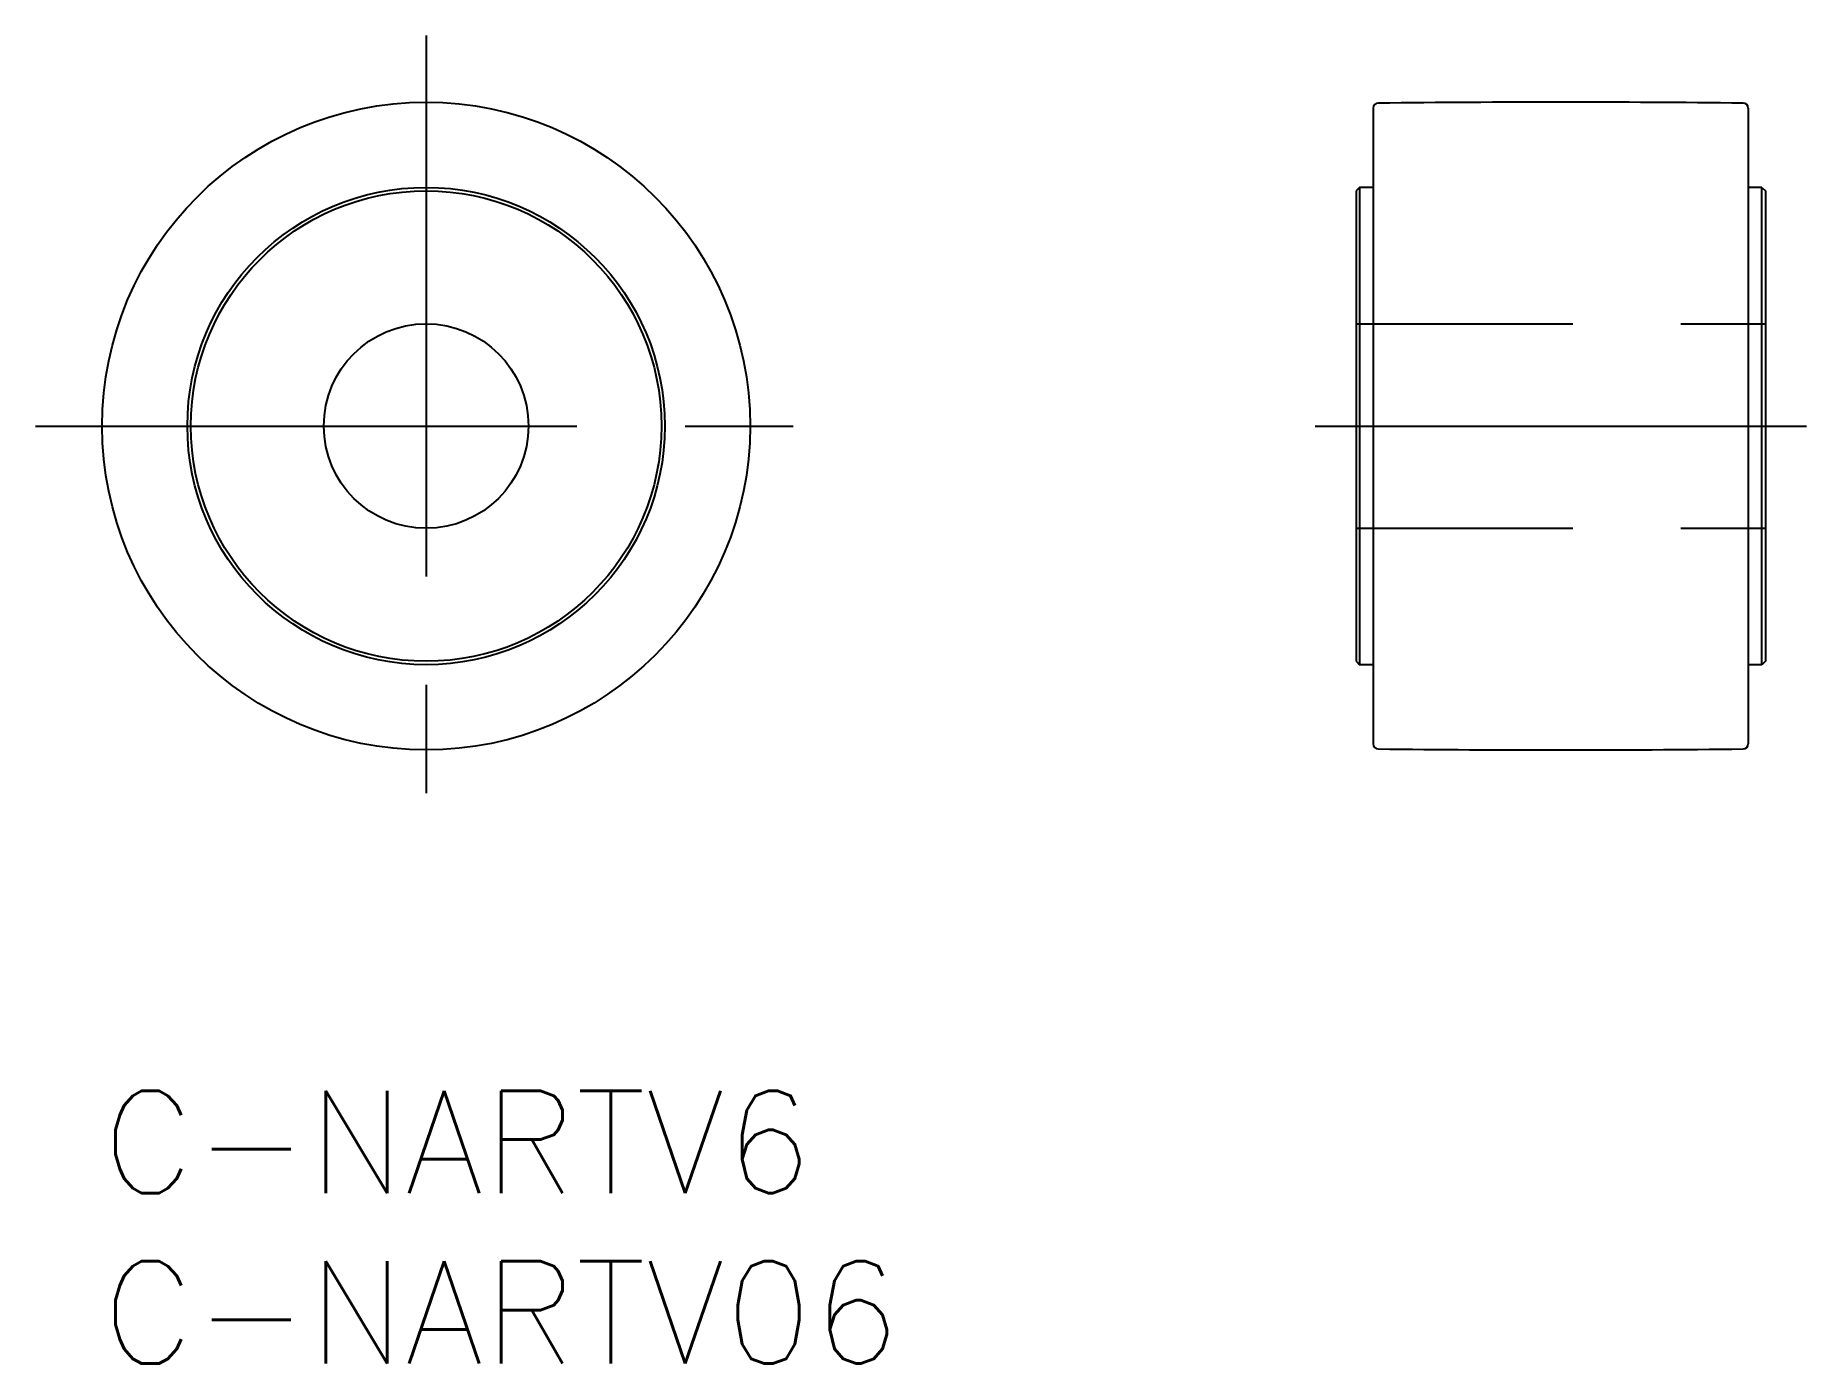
# Model space of a CAD drawing. Extents: x -2 to 50, y -8 to 31.
import ezdxf

# ---------------------------------------------------------------- set-up
doc = ezdxf.new("R2010")
doc.units = 0
doc.header["$LTSCALE"] = 0.5
doc.linetypes.add('CENTER', pattern=[50.8, 31.75, -6.35, 6.35, -6.35])
doc.linetypes.add('DASHED', pattern=[19.05, 12.7, -6.35])
for name, color, linetype in [('MSM_CENTER', 1, 'CENTER'), ('MSM_CONTINUOUS', 7, 'CONTINUOUS'), ('MSM_DASHED', 4, 'DASHED'), ('MSM_PART_NUMBER', 7, 'CONTINUOUS')]:
    doc.layers.add(name, color=color, linetype=linetype)
doc.styles.get("Standard").update_dxf_attribs({"font": 'txt.shx', "height": 3, "bigfont": 'bigfont.shx'})

# ---------------------------------------------------------------- blocks, each defined once
blk = doc.blocks.new('*U14')
at = {"layer": 'MSM_PART_NUMBER'}
blk.add_text('C-NARTV6', height=3, dxfattribs=at).set_placement((0, -3))
blk = doc.blocks.new('*U15')
at = {"layer": 'MSM_PART_NUMBER'}
blk.add_text('C-NARTV06', height=3, dxfattribs=at).set_placement((0, -8))

msp = doc.modelspace()

# ---------------------------------------------------------------- linework, layer by layer
at = {"layer": 'MSM_CENTER'}
for p, q in [((9.5, 30.958), (9.5, 8.042)), ((-1.958, 19.5), (20.958, 19.5)), ((35.566, 19.5), (49.981, 19.5))]:
    msp.add_line(p, q, dxfattribs=at)
at = {"layer": 'MSM_CONTINUOUS'}
for p, q in [((37.273, 28.821), (37.273, 10.179)), ((48.273, 28.821), (48.273, 10.179)), ((36.873, 26.5), (36.773, 26.4)), ((37.273, 26.5), (36.873, 26.5)), ((36.873, 26.5), (36.873, 12.5)), ((48.673, 26.5), (48.273, 26.5)), ((48.673, 26.5), (48.773, 26.4)), ((48.673, 12.5), (48.673, 26.5)), ((36.773, 26.4), (36.773, 12.6)), ((48.773, 26.4), (48.773, 12.6)), ((36.773, 12.6), (36.873, 12.5)), ((37.273, 12.5), (36.873, 12.5)), ((48.673, 12.5), (48.273, 12.5)), ((48.773, 12.6), (48.673, 12.5))]:
    msp.add_line(p, q, dxfattribs=at)
for radius in [9.5, 7, 6.9, 3]:
    msp.add_circle((9.5, 19.5), radius, dxfattribs=at)
for centre, radius, start, end in [((37.423, 28.821), 0.15, 90.6133, 180), ((42.773, -471), 500, 89.38674, 90.61326), ((48.123, 28.821), 0.15, 0, 89.3867), ((37.423, 10.179), 0.15, 180, 269.3867), ((42.773, 510), 500, 269.38674, 270.61326), ((48.123, 10.179), 0.15, 270.6133, 0)]:
    msp.add_arc(centre, radius, start, end, dxfattribs=at)
at = {"layer": 'MSM_DASHED'}
for p, q in [((36.773, 22.5), (48.773, 22.5)), ((36.773, 16.5), (48.773, 16.5))]:
    msp.add_line(p, q, dxfattribs=at)

# ---------------------------------------------------------------- block references
at = {"layer": 'MSM_CONTINUOUS'}
for name in ['*U14', '*U15']:
    msp.add_blockref(name, (0, 0), dxfattribs=at)

doc.saveas('drawing.dxf')
